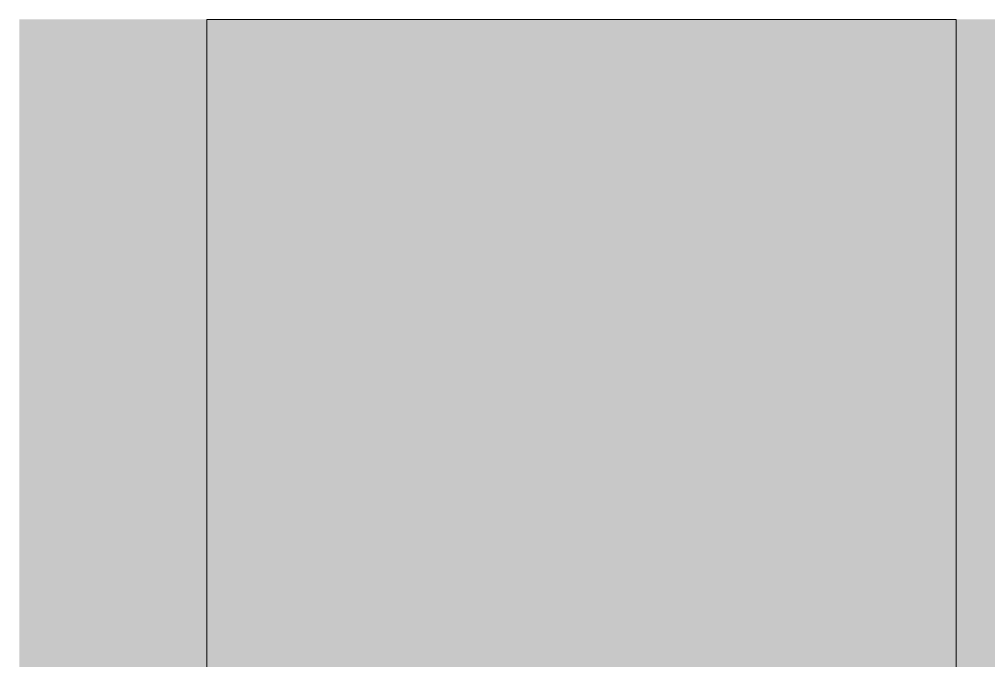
# Model space of a CAD drawing. Header units: inches. Extents: x 224 to 2249, y -2447 to -36.
# Drawn here: x 410.474 to 413.061, y -940.853 to -939.141 of the extents above; entities that cross this region are included whole.
import ezdxf

# ---------------------------------------------------------------- set-up
doc = ezdxf.new("R2010")
doc.units = ezdxf.units.IN
doc.header["$MEASUREMENT"] = 0
doc.layers.add('A-GLAZ-CURT', color=52, linetype='Continuous', lineweight=13)
doc.layers.add('A-GLAZ-CWMG', color=51, linetype='Continuous', lineweight=13)

# ---------------------------------------------------------------- blocks, each defined once
blk = doc.blocks.new('System Panel - Glazed 2-V2-Level 4 CONSTRUCTION')
at = {"layer": 'A-GLAZ-CURT', "lineweight": 9}
blk.add_hatch(color=7, dxfattribs=at).paths.add_polyline_path([(-27.25, 0.25), (27.25, 0.25), (27.25, 2.25), (-27.25, 2.25)], flags=0)
at = {"layer": 'A-GLAZ-CURT', "color": 8, "lineweight": 20}
for p, q in [((27.25, 2.25), (-27.25, 2.25)), ((27.25, 0.25), (27.25, 2.25)), ((-27.25, 0.25), (27.25, 0.25))]:
    blk.add_line(p, q, dxfattribs=at)
blk = doc.blocks.new('Rectangular Mullion - 2_5_ x 5_ rectangular-V8-Level 4 CONSTRUCTION')
at = {"layer": 'A-GLAZ-CWMG', "lineweight": 9}
h = blk.add_hatch(color=7, dxfattribs=at)
h.paths.add_polyline_path([(-2.5, -0.25), (-2.5, 2.75), (-0.6825, 2.75), (-0.6825, -0.25)], flags=0)
h.paths.add_polyline_path([(-2.5, -2.75), (-2.5, -2.25), (-0.6825, -2.25), (-0.6825, -2.75)], flags=0)

msp = doc.modelspace()

# ---------------------------------------------------------------- block references
at = {"layer": 'A-GLAZ-CURT', "lineweight": 9, "rotation": 89.9999999999994}
msp.add_blockref('System Panel - Glazed 2-V2-Level 4 CONSTRUCTION', (413.224, -966.3908), dxfattribs=at)
at = {"layer": 'A-GLAZ-CWMG', "lineweight": 9, "extrusion": (0, 0, -1), "rotation": 90.0000000000006}
msp.add_blockref('Rectangular Mullion - 2_5_ x 5_ rectangular-V8-Level 4 CONSTRUCTION', (-413.224, -938.4583), dxfattribs=at)

doc.saveas('drawing.dxf')
